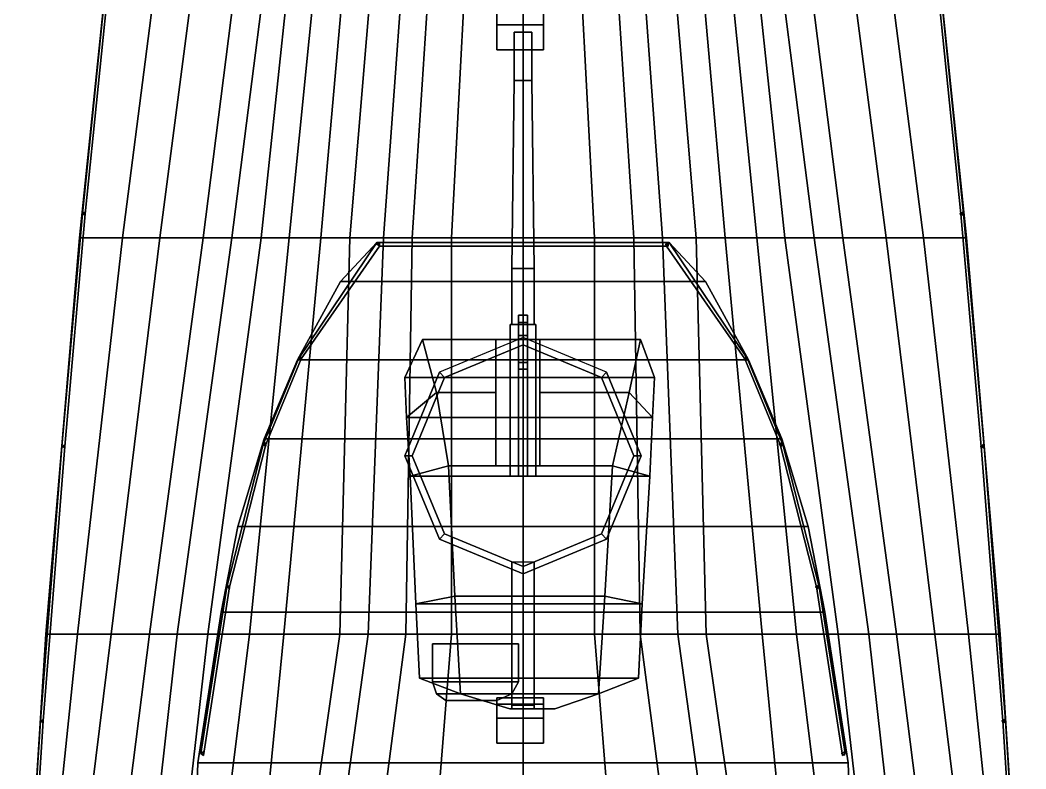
# Model space of a CAD drawing. Header units: millimetres. Extents: x -6 to 6, y -93 to 86.
# Drawn here: x -5.4 to 5.4, y 28.47 to 36.52 of the extents above; entities that cross this region are included whole.
import ezdxf

# ---------------------------------------------------------------- set-up
doc = ezdxf.new("R2010")
doc.units = ezdxf.units.MM
for name, color, linetype in [('gun', 1, 'Continuous'), ('railings', 6, 'Continuous'), ('sleeve', 5, 'Continuous'), ('turret', 2, 'Continuous')]:
    doc.layers.add(name, color=color, linetype=linetype)

msp = doc.modelspace()

# ---------------------------------------------------------------- linework, layer by layer
for points in [[(-4.317, 38.469, 5.291), (-3.747, 38.469, 4.002), (-4.301, 34.182, 4.002), (-4.762, 34.182, 5.058)], [(4.317, 38.469, 5.291), (-4.317, 38.469, 5.291), (-4.762, 34.182, 5.058), (4.762, 34.182, 5.058)], [(-3.747, 38.469, 4.002), (-3.339, 38.469, 2.879), (-3.898, 34.182, 2.879), (-4.301, 34.182, 4.002)], [(-3.339, 38.469, 2.879), (-2.888, 38.469, 1.285), (-3.432, 34.182, 1.285), (-3.898, 34.182, 2.879)], [(-2.888, 38.469, 1.285), (-2.578, 38.469, -0.066), (-3.126, 34.182, -0.066), (-3.432, 34.182, 1.285)], [(-2.578, 38.469, -0.066), (-2.355, 38.469, -0.987), (-2.811, 34.182, -0.987), (-3.126, 34.182, -0.066)], [(-2.355, 38.469, -0.987), (-2.081, 38.469, -1.826), (-2.51, 34.182, -1.826), (-2.811, 34.182, -0.987)], [(-2.081, 38.469, -1.826), (-1.791, 38.469, -2.421), (-2.169, 34.182, -2.421), (-2.51, 34.182, -1.826)], [(-1.791, 38.469, -2.421), (-1.501, 38.469, -2.902), (-1.858, 34.182, -2.902), (-2.169, 34.182, -2.421)], [(-1.501, 38.469, -2.902), (-1.185, 38.469, -3.275), (-1.496, 34.182, -3.275), (-1.858, 34.182, -2.902)], [(-1.185, 38.469, -3.275), (-0.911, 38.469, -3.534), (-1.19, 34.182, -3.534), (-1.496, 34.182, -3.275)], [(-0.911, 38.469, -3.534), (-0.543, 38.469, -3.798), (-0.766, 34.182, -3.798), (-1.19, 34.182, -3.534)], [(0, 34.182, -3.974), (-0.766, 34.182, -3.798), (-0.543, 38.469, -3.798), (0, 38.469, -3.974)], [(0, 38.469, -3.974), (0.543, 38.469, -3.798), (0.766, 34.182, -3.798), (0, 34.182, -3.974)], [(1.19, 34.182, -3.534), (0.766, 34.182, -3.798), (0.543, 38.469, -3.798), (0.911, 38.469, -3.534)], [(1.496, 34.182, -3.275), (1.19, 34.182, -3.534), (0.911, 38.469, -3.534), (1.185, 38.469, -3.275)], [(1.858, 34.182, -2.902), (1.496, 34.182, -3.275), (1.185, 38.469, -3.275), (1.501, 38.469, -2.902)], [(2.169, 34.182, -2.421), (1.858, 34.182, -2.902), (1.501, 38.469, -2.902), (1.791, 38.469, -2.421)], [(2.51, 34.182, -1.826), (2.169, 34.182, -2.421), (1.791, 38.469, -2.421), (2.081, 38.469, -1.826)], [(2.811, 34.182, -0.987), (2.51, 34.182, -1.826), (2.081, 38.469, -1.826), (2.355, 38.469, -0.987)], [(3.126, 34.182, -0.066), (2.811, 34.182, -0.987), (2.355, 38.469, -0.987), (2.578, 38.469, -0.066)], [(3.432, 34.182, 1.285), (3.126, 34.182, -0.066), (2.578, 38.469, -0.066), (2.888, 38.469, 1.285)], [(3.898, 34.182, 2.879), (3.432, 34.182, 1.285), (2.888, 38.469, 1.285), (3.339, 38.469, 2.879)], [(4.301, 34.182, 4.002), (3.898, 34.182, 2.879), (3.339, 38.469, 2.879), (3.747, 38.469, 4.002)], [(4.762, 34.182, 5.058), (4.301, 34.182, 4.002), (3.747, 38.469, 4.002), (4.317, 38.469, 5.291)], [(-4.7, 34.457, 5.07), (-4.73, 34.44, 5.07), (-4.73, 34.44, 6.07), (-4.7, 34.457, 6.07)], [(-4.7, 34.423, 5.07), (-4.7, 34.457, 5.07), (-4.7, 34.457, 6.07), (-4.7, 34.423, 6.07)], [(4.72, 34.457, 5.07), (4.69, 34.44, 5.07), (4.69, 34.44, 6.07), (4.72, 34.457, 6.07)], [(4.72, 34.423, 5.07), (4.72, 34.457, 5.07), (4.72, 34.457, 6.07), (4.72, 34.423, 6.07)], [(-4.73, 34.44, 5.07), (-4.7, 34.423, 5.07), (-4.7, 34.423, 6.07), (-4.73, 34.44, 6.07)], [(4.69, 34.44, 5.07), (4.72, 34.423, 5.07), (4.72, 34.423, 6.07), (4.69, 34.44, 6.07)], [(-4.762, 34.182, 5.058), (-4.301, 34.182, 4.002), (-4.783, 29.924, 4.002), (-5.124, 29.924, 4.846)], [(4.762, 34.182, 5.058), (-4.762, 34.182, 5.058), (-5.124, 29.924, 4.846), (5.124, 29.924, 4.846)], [(-4.301, 34.182, 4.002), (-3.898, 34.182, 2.879), (-4.42, 29.924, 2.879), (-4.783, 29.924, 4.002)], [(-3.898, 34.182, 2.879), (-3.432, 34.182, 1.285), (-4.011, 29.924, 1.285), (-4.42, 29.924, 2.879)], [(-3.432, 34.182, 1.285), (-3.126, 34.182, -0.066), (-3.711, 29.924, -0.066), (-4.011, 29.924, 1.285)], [(-3.126, 34.182, -0.066), (-2.811, 34.182, -0.987), (-3.385, 29.924, -0.987), (-3.711, 29.924, -0.066)], [(-2.811, 34.182, -0.987), (-2.51, 34.182, -1.826), (-2.935, 29.924, -1.826), (-3.385, 29.924, -0.987)], [(-2.51, 34.182, -1.826), (-2.169, 34.182, -2.421), (-2.567, 29.924, -2.421), (-2.935, 29.924, -1.826)], [(-2.169, 34.182, -2.421), (-1.858, 34.182, -2.902), (-1.967, 29.924, -3.027), (-2.567, 29.924, -2.421)], [(-1.858, 34.182, -2.902), (-1.496, 34.182, -3.275), (-1.661, 29.924, -3.275), (-1.967, 29.924, -3.027)], [(-1.57, 34.13, 7.11), (-1.57, 34.13, 5.05), (-1.96, 33.71, 5.03), (-1.96, 33.71, 7.11)], [(1.96, 33.71, 7.11), (1.57, 34.13, 7.11), (-1.57, 34.13, 7.11), (-1.96, 33.71, 7.11)], [(-1.496, 34.182, -3.275), (-1.19, 34.182, -3.534), (-1.258, 29.924, -3.534), (-1.661, 29.924, -3.275)], [(1.57, 34.13, 7.11), (1.57, 34.13, 5.05), (-1.57, 34.13, 5.05), (-1.57, 34.13, 7.11)], [(-1.54, 34.127, 7.11), (-1.57, 34.11, 7.11), (-1.57, 34.11, 8.11), (-1.54, 34.127, 8.11)], [(-1.54, 34.093, 7.11), (-1.54, 34.127, 7.11), (-1.54, 34.127, 8.11), (-1.54, 34.093, 8.11)], [(-1.19, 34.182, -3.534), (-0.766, 34.182, -3.798), (-0.766, 29.924, -3.798), (-1.258, 29.924, -3.534)], [(0, 29.924, -3.974), (-0.766, 29.924, -3.798), (-0.766, 34.182, -3.798), (0, 34.182, -3.974)], [(0, 34.182, -3.974), (0.766, 34.182, -3.798), (0.766, 29.924, -3.798), (0, 29.924, -3.974)], [(1.258, 29.924, -3.534), (0.766, 29.924, -3.798), (0.766, 34.182, -3.798), (1.19, 34.182, -3.534)], [(1.661, 29.924, -3.275), (1.258, 29.924, -3.534), (1.19, 34.182, -3.534), (1.496, 34.182, -3.275)], [(1.967, 29.924, -3.027), (1.661, 29.924, -3.275), (1.496, 34.182, -3.275), (1.858, 34.182, -2.902)], [(1.56, 34.127, 7.11), (1.53, 34.11, 7.11), (1.53, 34.11, 8.11), (1.56, 34.127, 8.11)], [(1.56, 34.093, 7.11), (1.56, 34.127, 7.11), (1.56, 34.127, 8.11), (1.56, 34.093, 8.11)], [(1.96, 33.71, 5.03), (1.57, 34.13, 5.05), (1.57, 34.13, 7.11), (1.96, 33.71, 7.11)], [(2.567, 29.924, -2.421), (1.967, 29.924, -3.027), (1.858, 34.182, -2.902), (2.169, 34.182, -2.421)], [(2.935, 29.924, -1.826), (2.567, 29.924, -2.421), (2.169, 34.182, -2.421), (2.51, 34.182, -1.826)], [(3.385, 29.924, -0.987), (2.935, 29.924, -1.826), (2.51, 34.182, -1.826), (2.811, 34.182, -0.987)], [(3.711, 29.924, -0.066), (3.385, 29.924, -0.987), (2.811, 34.182, -0.987), (3.126, 34.182, -0.066)], [(4.011, 29.924, 1.285), (3.711, 29.924, -0.066), (3.126, 34.182, -0.066), (3.432, 34.182, 1.285)], [(4.42, 29.924, 2.879), (4.011, 29.924, 1.285), (3.432, 34.182, 1.285), (3.898, 34.182, 2.879)], [(4.783, 29.924, 4.002), (4.42, 29.924, 2.879), (3.898, 34.182, 2.879), (4.301, 34.182, 4.002)], [(5.124, 29.924, 4.846), (4.783, 29.924, 4.002), (4.301, 34.182, 4.002), (4.762, 34.182, 5.058)], [(-1.57, 34.11, 7.11), (-1.54, 34.093, 7.11), (-1.54, 34.093, 8.11), (-1.57, 34.11, 8.11)], [(1.53, 34.11, 7.11), (1.56, 34.093, 7.11), (1.56, 34.093, 8.11), (1.53, 34.11, 8.11)], [(2.42, 32.87, 7.11), (1.96, 33.71, 7.11), (-1.96, 33.71, 7.11), (-2.42, 32.87, 7.11)], [(-1.96, 33.71, 7.11), (-1.96, 33.71, 5.03), (-2.42, 32.87, 4.99), (-2.42, 32.87, 7.11)], [(2.42, 32.87, 4.99), (1.96, 33.71, 5.03), (1.96, 33.71, 7.11), (2.42, 32.87, 7.11)], [(2.78, 32.02, 7.11), (2.42, 32.87, 7.11), (-2.42, 32.87, 7.11), (-2.78, 32.02, 7.11)], [(-2.42, 32.87, 7.11), (-2.42, 32.87, 4.99), (-2.78, 32.02, 4.95), (-2.78, 32.02, 7.11)], [(-2.38, 32.897, 7.11), (-2.41, 32.88, 7.11), (-2.41, 32.88, 8.11), (-2.38, 32.897, 8.11)], [(-2.41, 32.88, 7.11), (-2.38, 32.863, 7.11), (-2.38, 32.863, 8.11), (-2.41, 32.88, 8.11)], [(-2.38, 32.863, 7.11), (-2.38, 32.897, 7.11), (-2.38, 32.897, 8.11), (-2.38, 32.863, 8.11)], [(2.4, 32.897, 7.11), (2.37, 32.88, 7.11), (2.37, 32.88, 8.11), (2.4, 32.897, 8.11)], [(2.37, 32.88, 7.11), (2.4, 32.863, 7.11), (2.4, 32.863, 8.11), (2.37, 32.88, 8.11)], [(2.4, 32.863, 7.11), (2.4, 32.897, 7.11), (2.4, 32.897, 8.11), (2.4, 32.863, 8.11)], [(2.78, 32.02, 4.95), (2.42, 32.87, 4.99), (2.42, 32.87, 7.11), (2.78, 32.02, 7.11)], [(-0.898, 32.738, 7.11), (-1.27, 31.84, 7.08), (-1.27, 31.84, 7.11), (-0.898, 32.738, 7.11)], [(1.27, 31.84, 7.08), (0.898, 32.738, 7.11), (0.898, 32.738, 7.11), (1.27, 31.84, 7.11)], [(3.06, 31.08, 7.04), (2.78, 32.02, 7.11), (-2.78, 32.02, 7.11), (-3.06, 31.08, 7.04)], [(-2.78, 32.02, 7.11), (-2.78, 32.02, 4.95), (-3.06, 31.08, 4.9), (-3.06, 31.08, 7.04)], [(-2.76, 31.977, 7.1), (-2.79, 31.96, 7.1), (-2.79, 31.96, 8.1), (-2.76, 31.977, 8.1)], [(-2.79, 31.96, 7.1), (-2.76, 31.943, 7.1), (-2.76, 31.943, 8.1), (-2.79, 31.96, 8.1)], [(-2.76, 31.943, 7.1), (-2.76, 31.977, 7.1), (-2.76, 31.977, 8.1), (-2.76, 31.943, 8.1)], [(2.78, 31.977, 7.1), (2.75, 31.96, 7.1), (2.75, 31.96, 8.1), (2.78, 31.977, 8.1)], [(2.75, 31.96, 7.1), (2.78, 31.943, 7.1), (2.78, 31.943, 8.1), (2.75, 31.96, 8.1)], [(3.06, 31.08, 4.9), (2.78, 32.02, 4.95), (2.78, 32.02, 7.11), (3.06, 31.08, 7.04)], [(2.78, 31.943, 7.1), (2.78, 31.977, 7.1), (2.78, 31.977, 8.1), (2.78, 31.943, 8.1)], [(-4.92, 31.957, 4.94), (-4.95, 31.94, 4.94), (-4.95, 31.94, 5.94), (-4.92, 31.957, 5.94)], [(-4.95, 31.94, 4.94), (-4.92, 31.923, 4.94), (-4.92, 31.923, 5.94), (-4.95, 31.94, 5.94)], [(-4.92, 31.923, 4.94), (-4.92, 31.957, 4.94), (-4.92, 31.957, 5.94), (-4.92, 31.923, 5.94)], [(4.94, 31.957, 4.94), (4.91, 31.94, 4.94), (4.91, 31.94, 5.94), (4.94, 31.957, 5.94)], [(4.91, 31.94, 4.94), (4.94, 31.923, 4.94), (4.94, 31.923, 5.94), (4.91, 31.94, 5.94)], [(4.94, 31.923, 4.94), (4.94, 31.957, 4.94), (4.94, 31.957, 5.94), (4.94, 31.923, 5.94)], [(-1.27, 31.84, 7.08), (-0.898, 30.942, 7.03), (-0.898, 30.942, 7.11), (-1.27, 31.84, 7.11)], [(0.898, 30.942, 7.03), (1.27, 31.84, 7.08), (1.27, 31.84, 7.11), (0.898, 30.942, 7.11)], [(3.24, 30.16, 7), (3.06, 31.08, 7.04), (-3.06, 31.08, 7.04), (-3.24, 30.16, 7)], [(-3.06, 31.08, 7.04), (-3.06, 31.08, 4.9), (-3.24, 30.16, 4.85), (-3.24, 30.16, 7)], [(3.24, 30.16, 4.85), (3.06, 31.08, 4.9), (3.06, 31.08, 7.04), (3.24, 30.16, 7)], [(-0.898, 30.942, 7.03), (0, 30.57, 7.01), (0, 30.57, 7.11), (-0.898, 30.942, 7.11)], [(0, 30.57, 7.01), (0.898, 30.942, 7.03), (0.898, 30.942, 7.11), (0, 30.57, 7.11)], [(-3.15, 30.447, 7.01), (-3.18, 30.43, 7.01), (-3.18, 30.43, 8.01), (-3.15, 30.447, 8.01)], [(-3.18, 30.43, 7.01), (-3.15, 30.413, 7.01), (-3.15, 30.413, 8.01), (-3.18, 30.43, 8.01)], [(-3.15, 30.413, 7.01), (-3.15, 30.447, 7.01), (-3.15, 30.447, 8.01), (-3.15, 30.413, 8.01)], [(3.17, 30.447, 7.01), (3.14, 30.43, 7.01), (3.14, 30.43, 8.01), (3.17, 30.447, 8.01)], [(3.14, 30.43, 7.01), (3.17, 30.413, 7.01), (3.17, 30.413, 8.01), (3.14, 30.43, 8.01)], [(3.17, 30.413, 7.01), (3.17, 30.447, 7.01), (3.17, 30.447, 8.01), (3.17, 30.413, 8.01)], [(3.49, 28.54, 6.92), (3.24, 30.16, 7), (-3.24, 30.16, 7), (-3.49, 28.54, 6.92)], [(-3.24, 30.16, 7), (-3.24, 30.16, 4.85), (-3.49, 28.54, 4.78), (-3.49, 28.54, 6.92)], [(3.49, 28.54, 4.78), (3.24, 30.16, 4.85), (3.24, 30.16, 7), (3.49, 28.54, 6.92)], [(-5.124, 29.924, 4.846), (-4.783, 29.924, 4.002), (-5.233, 25.577, 3.469), (-5.399, 25.577, 4.649)], [(5.124, 29.924, 4.846), (-5.124, 29.924, 4.846), (-5.399, 25.577, 4.649), (5.399, 25.577, 4.649)], [(-4.783, 29.924, 4.002), (-4.42, 29.924, 2.879), (-4.959, 25.577, 1.963), (-5.233, 25.577, 3.469)], [(-4.42, 29.924, 2.879), (-4.011, 29.924, 1.285), (-4.56, 25.577, 0.4), (-4.959, 25.577, 1.963)], [(-4.011, 29.924, 1.285), (-3.711, 29.924, -0.066), (-4.198, 25.577, -0.708), (-4.56, 25.577, 0.4)], [(-3.711, 29.924, -0.066), (-3.385, 29.924, -0.987), (-3.877, 25.577, -1.432), (-4.198, 25.577, -0.708)], [(-3.385, 29.924, -0.987), (-2.935, 29.924, -1.826), (-3.478, 25.577, -2.111), (-3.877, 25.577, -1.432)], [(-2.935, 29.924, -1.826), (-2.567, 29.924, -2.421), (-2.992, 25.577, -2.67), (-3.478, 25.577, -2.111)], [(-2.567, 29.924, -2.421), (-1.967, 29.924, -3.027), (-2.588, 25.577, -3.027), (-2.992, 25.577, -2.67)], [(-1.967, 29.924, -3.027), (-1.661, 29.924, -3.275), (-2.262, 25.577, -3.275), (-2.588, 25.577, -3.027)], [(-1.661, 29.924, -3.275), (-1.258, 29.924, -3.534), (-1.827, 25.577, -3.534), (-2.262, 25.577, -3.275)], [(-1.258, 29.924, -3.534), (-0.766, 29.924, -3.798), (-1.113, 25.577, -3.798), (-1.827, 25.577, -3.534)], [(0, 25.577, -3.974), (-1.113, 25.577, -3.798), (-0.766, 29.924, -3.798), (0, 29.924, -3.974)], [(0, 29.924, -3.974), (0.766, 29.924, -3.798), (1.113, 25.577, -3.798), (0, 25.577, -3.974)], [(1.827, 25.577, -3.534), (1.113, 25.577, -3.798), (0.766, 29.924, -3.798), (1.258, 29.924, -3.534)], [(2.262, 25.577, -3.275), (1.827, 25.577, -3.534), (1.258, 29.924, -3.534), (1.661, 29.924, -3.275)], [(2.588, 25.577, -3.027), (2.262, 25.577, -3.275), (1.661, 29.924, -3.275), (1.967, 29.924, -3.027)], [(2.992, 25.577, -2.67), (2.588, 25.577, -3.027), (1.967, 29.924, -3.027), (2.567, 29.924, -2.421)], [(3.478, 25.577, -2.111), (2.992, 25.577, -2.67), (2.567, 29.924, -2.421), (2.935, 29.924, -1.826)], [(3.877, 25.577, -1.432), (3.478, 25.577, -2.111), (2.935, 29.924, -1.826), (3.385, 29.924, -0.987)], [(4.198, 25.577, -0.708), (3.877, 25.577, -1.432), (3.385, 29.924, -0.987), (3.711, 29.924, -0.066)], [(4.56, 25.577, 0.4), (4.198, 25.577, -0.708), (3.711, 29.924, -0.066), (4.011, 29.924, 1.285)], [(4.959, 25.577, 1.963), (4.56, 25.577, 0.4), (4.011, 29.924, 1.285), (4.42, 29.924, 2.879)], [(5.233, 25.577, 3.469), (4.959, 25.577, 1.963), (4.42, 29.924, 2.879), (4.783, 29.924, 4.002)], [(5.399, 25.577, 4.649), (5.233, 25.577, 3.469), (4.783, 29.924, 4.002), (5.124, 29.924, 4.846)], [(-5.15, 29.007, 4.8), (-5.18, 28.99, 4.8), (-5.18, 28.99, 5.8), (-5.15, 29.007, 5.8)], [(-5.18, 28.99, 4.8), (-5.15, 28.973, 4.8), (-5.15, 28.973, 5.8), (-5.18, 28.99, 5.8)], [(-5.15, 28.973, 4.8), (-5.15, 29.007, 4.8), (-5.15, 29.007, 5.8), (-5.15, 28.973, 5.8)], [(5.17, 29.007, 4.8), (5.14, 28.99, 4.8), (5.14, 28.99, 5.8), (5.17, 29.007, 5.8)], [(5.14, 28.99, 4.8), (5.17, 28.973, 4.8), (5.17, 28.973, 5.8), (5.14, 28.99, 5.8)], [(5.17, 28.973, 4.8), (5.17, 29.007, 4.8), (5.17, 29.007, 5.8), (5.17, 28.973, 5.8)], [(-3.43, 28.657, 6.92), (-3.46, 28.64, 6.92), (-3.46, 28.64, 7.92), (-3.43, 28.657, 7.92)], [(-3.46, 28.64, 6.92), (-3.43, 28.623, 6.92), (-3.43, 28.623, 7.92), (-3.46, 28.64, 7.92)], [(-3.43, 28.623, 6.92), (-3.43, 28.657, 6.92), (-3.43, 28.657, 7.92), (-3.43, 28.623, 7.92)], [(3.45, 28.657, 6.92), (3.42, 28.64, 6.92), (3.42, 28.64, 7.92), (3.45, 28.657, 7.92)], [(3.42, 28.64, 6.92), (3.45, 28.623, 6.92), (3.45, 28.623, 7.92), (3.42, 28.64, 7.92)], [(3.45, 28.623, 6.92), (3.45, 28.657, 6.92), (3.45, 28.657, 7.92), (3.45, 28.623, 7.92)], [(3.6, 25.32, 6.73), (3.49, 28.54, 6.92), (-3.49, 28.54, 6.92), (-3.6, 25.32, 6.73)], [(-3.49, 28.54, 6.92), (-3.49, 28.54, 4.78), (-3.6, 25.32, 4.63), (-3.6, 25.32, 6.73)], [(3.6, 25.32, 4.63), (3.49, 28.54, 4.78), (3.49, 28.54, 6.92), (3.6, 25.32, 6.73)]]:
    msp.add_3dface(points)
at = {"layer": 'gun'}
for points in [[(0, 36.39, 9.1), (-0.095, 36.39, 9.045), (-0.095, 35.87, 9.045), (0, 35.87, 9.1)], [(-0.095, 36.39, 9.045), (-0.095, 36.39, 8.935), (-0.095, 35.87, 8.935), (-0.095, 35.87, 9.045)], [(-0.095, 36.39, 8.935), (0, 36.39, 8.88), (0, 35.87, 8.88), (-0.095, 35.87, 8.935)], [(0.095, 36.39, 9.045), (-0.095, 36.39, 8.935), (-0.095, 36.39, 9.045), (0, 36.39, 9.1)], [(0.095, 36.39, 8.935), (0, 36.39, 8.88), (-0.095, 36.39, 8.935), (0.095, 36.39, 9.045)], [(0, 36.39, 8.88), (0.095, 36.39, 8.935), (0.095, 35.87, 8.935), (0, 35.87, 8.88)], [(0.095, 36.39, 9.045), (0, 36.39, 9.1), (0, 35.87, 9.1), (0.095, 35.87, 9.045)], [(0.095, 36.39, 8.935), (0.095, 36.39, 9.045), (0.095, 35.87, 9.045), (0.095, 35.87, 8.935)], [(0, 35.87, 9.1), (-0.095, 35.87, 9.045), (-0.121, 33.85, 9.06), (0, 33.85, 9.13)], [(-0.095, 35.87, 9.045), (-0.095, 35.87, 8.935), (-0.121, 33.85, 8.92), (-0.121, 33.85, 9.06)], [(-0.095, 35.87, 8.935), (0, 35.87, 8.88), (0, 33.85, 8.85), (-0.121, 33.85, 8.92)], [(0, 35.87, 8.88), (0.095, 35.87, 8.935), (0.121, 33.85, 8.92), (0, 33.85, 8.85)], [(0.095, 35.87, 9.045), (0, 35.87, 9.1), (0, 33.85, 9.13), (0.121, 33.85, 9.06)], [(0.095, 35.87, 8.935), (0.095, 35.87, 9.045), (0.121, 33.85, 9.06), (0.121, 33.85, 8.92)], [(0, 33.85, 9.13), (-0.121, 33.85, 9.06), (-0.121, 33.25, 9.06), (0, 33.25, 9.13)], [(-0.121, 33.85, 9.06), (-0.121, 33.85, 8.92), (-0.121, 33.25, 8.92), (-0.121, 33.25, 9.06)], [(-0.121, 33.85, 8.92), (0, 33.85, 8.85), (0, 33.25, 8.85), (-0.121, 33.25, 8.92)], [(0, 33.85, 8.85), (0.121, 33.85, 8.92), (0.121, 33.25, 8.92), (0, 33.25, 8.85)], [(0.121, 33.85, 9.06), (0, 33.85, 9.13), (0, 33.25, 9.13), (0.121, 33.25, 9.06)], [(0.121, 33.85, 8.92), (0.121, 33.85, 9.06), (0.121, 33.25, 9.06), (0.121, 33.25, 8.92)], [(0, 33.25, 9.15), (-0.139, 33.25, 9.07), (-0.139, 31.62, 9.07), (0, 31.62, 9.15)], [(-0.139, 33.25, 9.07), (-0.139, 33.25, 8.91), (-0.139, 31.62, 8.91), (-0.139, 31.62, 9.07)], [(-0.139, 33.25, 8.91), (0, 33.25, 8.83), (0, 31.62, 8.83), (-0.139, 31.62, 8.91)], [(0.139, 33.25, 8.91), (0, 33.25, 8.83), (-0.139, 33.25, 8.91), (0.139, 33.25, 9.07)], [(0.139, 33.25, 9.07), (-0.139, 33.25, 8.91), (-0.139, 33.25, 9.07), (0, 33.25, 9.15)], [(0, 33.25, 8.83), (0.139, 33.25, 8.91), (0.139, 31.62, 8.91), (0, 31.62, 8.83)], [(0.139, 33.25, 9.07), (0, 33.25, 9.15), (0, 31.62, 9.15), (0.139, 31.62, 9.07)], [(0.139, 33.25, 8.91), (0.139, 33.25, 9.07), (0.139, 31.62, 9.07), (0.139, 31.62, 8.91)]]:
    msp.add_3dface(points, dxfattribs=at)
at = {"layer": 'railings'}
for points in [[(-4.73, 34.44, 6.07), (-4.45, 37.18, 6.22), (-4.42, 37.18, 6.22), (-4.7, 34.44, 6.07)], [(-4.7, 34.44, 6.07), (-4.42, 37.18, 6.22), (-4.45, 37.18, 6.22), (-4.73, 34.44, 6.07)], [(4.73, 34.44, 6.07), (4.45, 37.18, 6.22), (4.42, 37.18, 6.22), (4.7, 34.44, 6.07)], [(4.7, 34.44, 6.07), (4.42, 37.18, 6.22), (4.45, 37.18, 6.22), (4.73, 34.44, 6.07)], [(-4.92, 31.94, 5.94), (-4.7, 34.44, 6.07), (-4.73, 34.44, 6.07), (-4.95, 31.94, 5.94)], [(-4.95, 31.94, 5.94), (-4.73, 34.44, 6.07), (-4.7, 34.44, 6.07), (-4.92, 31.94, 5.94)], [(4.95, 31.94, 5.94), (4.73, 34.44, 6.07), (4.7, 34.44, 6.07), (4.92, 31.94, 5.94)], [(4.92, 31.94, 5.94), (4.7, 34.44, 6.07), (4.73, 34.44, 6.07), (4.95, 31.94, 5.94)], [(-2.41, 32.88, 8.11), (-1.57, 34.13, 8.11), (-1.54, 34.09, 8.11), (-2.38, 32.88, 8.11)], [(-2.38, 32.88, 8.11), (-1.54, 34.09, 8.11), (-1.57, 34.13, 8.11), (-2.41, 32.88, 8.11)], [(-1.57, 34.13, 8.11), (1.56, 34.13, 8.11), (1.56, 34.09, 8.11), (-1.54, 34.09, 8.11)], [(-1.54, 34.09, 8.11), (1.56, 34.09, 8.11), (1.56, 34.13, 8.11), (-1.57, 34.13, 8.11)], [(2.38, 32.88, 8.11), (1.54, 34.09, 8.11), (1.57, 34.13, 8.11), (2.41, 32.88, 8.11)], [(2.41, 32.88, 8.11), (1.57, 34.13, 8.11), (1.54, 34.09, 8.11), (2.38, 32.88, 8.11)], [(-2.79, 31.96, 8.1), (-2.41, 32.88, 8.11), (-2.38, 32.88, 8.11), (-2.76, 31.96, 8.1)], [(-2.76, 31.96, 8.1), (-2.38, 32.88, 8.11), (-2.41, 32.88, 8.11), (-2.79, 31.96, 8.1)], [(2.79, 31.96, 8.1), (2.41, 32.88, 8.11), (2.38, 32.88, 8.11), (2.76, 31.96, 8.1)], [(2.76, 31.96, 8.1), (2.38, 32.88, 8.11), (2.41, 32.88, 8.11), (2.79, 31.96, 8.1)], [(-3.15, 30.43, 8.01), (-2.76, 31.96, 8.1), (-2.79, 31.96, 8.1), (-3.18, 30.43, 8.01)], [(-3.18, 30.43, 8.01), (-2.79, 31.96, 8.1), (-2.76, 31.96, 8.1), (-3.15, 30.43, 8.01)], [(3.18, 30.43, 8.01), (2.79, 31.96, 8.1), (2.76, 31.96, 8.1), (3.15, 30.43, 8.01)], [(3.15, 30.43, 8.01), (2.76, 31.96, 8.1), (2.79, 31.96, 8.1), (3.18, 30.43, 8.01)], [(-5.18, 28.99, 5.8), (-4.95, 31.94, 5.94), (-4.92, 31.94, 5.94), (-5.15, 28.99, 5.8)], [(-5.15, 28.99, 5.8), (-4.92, 31.94, 5.94), (-4.95, 31.94, 5.94), (-5.18, 28.99, 5.8)], [(5.15, 28.99, 5.8), (4.92, 31.94, 5.94), (4.95, 31.94, 5.94), (5.18, 28.99, 5.8)], [(5.18, 28.99, 5.8), (4.95, 31.94, 5.94), (4.92, 31.94, 5.94), (5.15, 28.99, 5.8)], [(-3.46, 28.64, 7.92), (-3.18, 30.43, 8.01), (-3.15, 30.43, 8.01), (-3.43, 28.62, 7.92)], [(-3.43, 28.62, 7.92), (-3.15, 30.43, 8.01), (-3.18, 30.43, 8.01), (-3.46, 28.64, 7.92)], [(3.43, 28.62, 7.92), (3.15, 30.43, 8.01), (3.18, 30.43, 8.01), (3.46, 28.64, 7.92)], [(3.46, 28.64, 7.92), (3.18, 30.43, 8.01), (3.15, 30.43, 8.01), (3.43, 28.62, 7.92)], [(-5.34, 26.01, 5.66), (-5.15, 28.99, 5.8), (-5.18, 28.99, 5.8), (-5.37, 26.01, 5.66)], [(-5.37, 26.01, 5.66), (-5.18, 28.99, 5.8), (-5.15, 28.99, 5.8), (-5.34, 26.01, 5.66)], [(5.37, 26.01, 5.66), (5.18, 28.99, 5.8), (5.15, 28.99, 5.8), (5.34, 26.01, 5.66)], [(5.34, 26.01, 5.66), (5.15, 28.99, 5.8), (5.18, 28.99, 5.8), (5.37, 26.01, 5.66)]]:
    msp.add_3dface(points, dxfattribs=at)
at = {"layer": 'sleeve'}
for points in [[(-0.05, 33.35, 9.23), (-0.05, 33.27, 9.32), (0.05, 33.27, 9.32), (0.05, 33.35, 9.23)], [(0.05, 33.35, 9.23), (0.05, 33.35, 9.1), (-0.05, 33.35, 9.1), (-0.05, 33.35, 9.23)], [(-0.05, 33.35, 9.1), (-0.05, 33.27, 9.1), (-0.05, 33.27, 9.32), (-0.05, 33.35, 9.23)], [(-0.05, 33.27, 9.32), (-0.05, 33.13, 9.32), (0.05, 33.13, 9.32), (0.05, 33.27, 9.32)], [(-0.05, 33.27, 9.1), (-0.05, 33.13, 9.1), (-0.05, 33.13, 9.32), (-0.05, 33.27, 9.32)], [(0.05, 33.27, 9.32), (0.05, 33.27, 9.1), (0.05, 33.35, 9.1), (0.05, 33.35, 9.23)], [(0.05, 33.13, 9.32), (0.05, 33.13, 9.1), (0.05, 33.27, 9.1), (0.05, 33.27, 9.32)], [(-0.05, 33.13, 9.3), (-0.05, 32.84, 9.3), (0.05, 32.84, 9.3), (0.05, 33.13, 9.3)], [(-0.05, 33.13, 9.1), (-0.05, 32.84, 9.1), (-0.05, 32.84, 9.3), (-0.05, 33.13, 9.3)], [(-0.05, 33.13, 9.32), (-0.05, 33.13, 9.3), (0.05, 33.13, 9.3), (0.05, 33.13, 9.32)], [(0.05, 32.84, 9.3), (0.05, 32.84, 9.1), (0.05, 33.13, 9.1), (0.05, 33.13, 9.3)], [(-0.05, 32.84, 9.3), (-0.05, 32.77, 9.23), (0.05, 32.77, 9.23), (0.05, 32.84, 9.3)], [(-0.05, 32.84, 9.1), (-0.05, 32.77, 9.1), (-0.05, 32.77, 9.23), (-0.05, 32.84, 9.3)], [(0.05, 32.77, 9.23), (0.05, 32.77, 9.1), (0.05, 32.84, 9.1), (0.05, 32.84, 9.3)], [(-0.05, 32.77, 9.23), (-0.05, 31.62, 9.23), (0.05, 31.62, 9.23), (0.05, 32.77, 9.23)], [(-0.05, 32.77, 9.1), (-0.05, 31.62, 9.1), (-0.05, 31.62, 9.23), (-0.05, 32.77, 9.23)], [(0.05, 31.62, 9.23), (0.05, 31.62, 9.1), (0.05, 32.77, 9.1), (0.05, 32.77, 9.23)]]:
    msp.add_3dface(points, dxfattribs=at)
at = {"layer": 'turret'}
for points in [[(-0.28, 36.69, 7.21), (-0.28, 36.2, 6.21), (-0.28, 36.47, 7.07), (-0.28, 36.62, 7.22)], [(-0.28, 36.69, 5.73), (-0.28, 36.2, 5.73), (-0.28, 36.2, 6.21), (-0.28, 36.69, 7.21)], [(0.22, 36.69, 5.73), (0.22, 36.2, 5.73), (-0.28, 36.2, 5.73), (-0.28, 36.69, 5.73)], [(-0.28, 36.62, 7.22), (-0.28, 36.47, 7.07), (0.22, 36.47, 7.07), (0.22, 36.62, 7.22)], [(0.22, 36.47, 7.07), (0.22, 36.2, 6.21), (0.22, 36.69, 7.21), (0.22, 36.62, 7.22)], [(0.22, 36.2, 6.21), (0.22, 36.2, 5.73), (0.22, 36.69, 5.73), (0.22, 36.69, 7.21)], [(-0.28, 36.47, 7.07), (-0.28, 36.2, 6.21), (0.22, 36.2, 6.21), (0.22, 36.47, 7.07)], [(-0.28, 36.2, 6.21), (-0.28, 36.2, 5.73), (0.22, 36.2, 5.73), (0.22, 36.2, 6.21)], [(1.26, 33.09, 7.57), (1.41, 32.68, 7.57), (-1.27, 32.68, 7.57), (-1.08, 33.09, 7.57)], [(-1.27, 32.68, 8.47), (-1.25, 32.25, 9.21), (-0.93, 32.52, 9.54), (-1.08, 33.09, 8.57)], [(-1.27, 32.68, 7.57), (-1.27, 32.68, 8.47), (-1.08, 33.09, 8.57), (-1.08, 33.09, 7.57)], [(-0.93, 32.52, 9.54), (-0.29, 32.52, 9.54), (-0.29, 33.09, 8.57), (-1.08, 33.09, 8.57)], [(-1.08, 33.09, 8.57), (1.26, 33.09, 8.57), (1.26, 33.09, 7.57), (-1.08, 33.09, 7.57)], [(-0.841, 32.681, 7.23), (0, 33.03, 7.23), (0, 33.11, 7.11), (-0.898, 32.738, 7.11)], [(-0.29, 32.52, 9.54), (-0.29, 31.73, 9.75), (-0.29, 31.73, 8.57), (-0.29, 33.09, 8.57)], [(-0.29, 31.73, 8.57), (0.18, 31.73, 8.57), (0.18, 33.09, 8.57), (-0.29, 33.09, 8.57)], [(0, 33.03, 7.23), (0.841, 32.681, 7.23), (0.898, 32.738, 7.11), (0, 33.11, 7.11)], [(0.18, 32.52, 9.54), (0.18, 31.73, 9.75), (0.18, 31.73, 8.57), (0.18, 33.09, 8.57)], [(0.18, 32.52, 9.54), (1.14, 32.52, 9.54), (1.26, 33.09, 8.57), (0.18, 33.09, 8.57)], [(1.26, 33.09, 8.57), (1.14, 32.52, 9.54), (1.39, 32.25, 9.21), (1.41, 32.68, 8.47)], [(1.26, 33.09, 7.57), (1.26, 33.09, 8.57), (1.41, 32.68, 8.47), (1.41, 32.68, 7.57)], [(0, 33.03, 7.23), (-0.841, 32.681, 7.23), (-0.841, 32.681, 7.57), (0, 33.03, 7.57)], [(0.841, 32.681, 7.23), (0, 33.03, 7.23), (0, 33.03, 7.57), (0.841, 32.681, 7.57)], [(-1.19, 31.84, 7.23), (-0.841, 32.681, 7.23), (-0.898, 32.738, 7.11), (-1.27, 31.84, 7.11)], [(0.841, 32.681, 7.23), (1.19, 31.84, 7.23), (1.27, 31.84, 7.11), (0.898, 32.738, 7.11)], [(1.41, 32.68, 7.57), (1.39, 32.25, 7.57), (-1.25, 32.25, 7.57), (-1.27, 32.68, 7.57)], [(-1.27, 32.68, 7.57), (-1.25, 32.25, 7.57), (-1.25, 32.25, 9.21), (-1.27, 32.68, 8.47)], [(-0.841, 32.681, 7.23), (-1.19, 31.84, 7.23), (-1.19, 31.84, 7.57), (-0.841, 32.681, 7.57)], [(1.19, 31.84, 7.23), (0.841, 32.681, 7.23), (0.841, 32.681, 7.57), (1.19, 31.84, 7.57)], [(1.41, 32.68, 8.47), (1.39, 32.25, 9.21), (1.39, 32.25, 7.57), (1.41, 32.68, 7.57)], [(-1.25, 32.25, 9.21), (-1.21, 31.62, 9.38), (-0.8, 31.73, 9.75), (-0.93, 32.52, 9.54)], [(-0.8, 31.73, 9.75), (-0.29, 31.73, 9.75), (-0.29, 32.52, 9.54), (-0.93, 32.52, 9.54)], [(0.18, 31.73, 9.75), (0.96, 31.73, 9.75), (1.14, 32.52, 9.54), (0.18, 32.52, 9.54)], [(1.14, 32.52, 9.54), (0.96, 31.73, 9.75), (1.36, 31.62, 9.38), (1.39, 32.25, 9.21)], [(1.39, 32.25, 7.57), (1.36, 31.62, 7.57), (-1.21, 31.62, 7.57), (-1.25, 32.25, 7.57)], [(-1.25, 32.25, 7.57), (-1.21, 31.62, 7.57), (-1.21, 31.62, 9.38), (-1.25, 32.25, 9.21)], [(1.39, 32.25, 9.21), (1.36, 31.62, 9.38), (1.36, 31.62, 7.57), (1.39, 32.25, 7.57)], [(-0.841, 30.999, 7.23), (-1.19, 31.84, 7.23), (-1.27, 31.84, 7.11), (-0.898, 30.942, 7.11)], [(-1.19, 31.84, 7.23), (-0.841, 30.999, 7.23), (-0.841, 30.999, 7.57), (-1.19, 31.84, 7.57)], [(0.841, 30.999, 7.23), (1.19, 31.84, 7.23), (1.19, 31.84, 7.57), (0.841, 30.999, 7.57)], [(1.19, 31.84, 7.23), (0.841, 30.999, 7.23), (0.898, 30.942, 7.11), (1.27, 31.84, 7.11)], [(-1.21, 31.62, 9.38), (-1.15, 30.25, 9.61), (-0.73, 30.33, 10.01), (-0.8, 31.73, 9.75)], [(-0.73, 30.33, 10.01), (0.88, 30.33, 10.01), (0.96, 31.73, 9.75), (-0.8, 31.73, 9.75)], [(-0.29, 31.73, 9.75), (0.18, 31.73, 9.75), (0.18, 31.73, 8.57), (-0.29, 31.73, 8.57)], [(0.96, 31.73, 9.75), (0.88, 30.33, 10.01), (1.28, 30.25, 9.61), (1.36, 31.62, 9.38)], [(-1.21, 31.62, 7.57), (-1.15, 30.25, 7.57), (-1.15, 30.25, 9.61), (-1.21, 31.62, 9.38)], [(1.36, 31.62, 7.57), (1.28, 30.25, 7.57), (-1.15, 30.25, 7.57), (-1.21, 31.62, 7.57)], [(1.36, 31.62, 9.38), (1.28, 30.25, 9.61), (1.28, 30.25, 7.57), (1.36, 31.62, 7.57)], [(0, 30.65, 7.23), (-0.841, 30.999, 7.23), (-0.898, 30.942, 7.11), (0, 30.57, 7.11)], [(-0.841, 30.999, 7.23), (0, 30.65, 7.23), (0, 30.65, 7.57), (-0.841, 30.999, 7.57)], [(0, 30.65, 7.23), (0.841, 30.999, 7.23), (0.841, 30.999, 7.57), (0, 30.65, 7.57)], [(0.841, 30.999, 7.23), (0, 30.65, 7.23), (0, 30.57, 7.11), (0.898, 30.942, 7.11)], [(-0.12, 30.7, 7.3), (-0.12, 29.16, 7.48), (-0.12, 29.12, 7.57), (-0.12, 30.7, 7.57)], [(0.12, 30.7, 7.3), (0.12, 29.16, 7.48), (-0.12, 29.16, 7.48), (-0.12, 30.7, 7.3)], [(0.12, 29.12, 7.57), (0.12, 29.16, 7.48), (0.12, 30.7, 7.3), (0.12, 30.7, 7.57)], [(-1.15, 30.25, 9.61), (-1.11, 29.45, 9.61), (-0.67, 29.28, 10.01), (-0.73, 30.33, 10.01)], [(-1.15, 30.25, 7.57), (-1.11, 29.45, 7.57), (-1.11, 29.45, 9.61), (-1.15, 30.25, 9.61)], [(1.28, 30.25, 7.57), (1.24, 29.45, 7.57), (-1.11, 29.45, 7.57), (-1.15, 30.25, 7.57)], [(-0.67, 29.28, 10.01), (0.81, 29.28, 10.01), (0.88, 30.33, 10.01), (-0.73, 30.33, 10.01)], [(0.88, 30.33, 10.01), (0.81, 29.28, 10.01), (1.24, 29.45, 9.61), (1.28, 30.25, 9.61)], [(1.28, 30.25, 9.61), (1.24, 29.45, 9.61), (1.24, 29.45, 7.57), (1.28, 30.25, 7.57)], [(-0.97, 29.82, 10.7), (-0.05, 29.82, 10.7), (-0.05, 29.82, 10.01), (-0.97, 29.82, 9.78)], [(-0.97, 29.82, 9.78), (-0.97, 29.41, 9.78), (-0.97, 29.41, 10.7), (-0.97, 29.82, 10.7)], [(-0.97, 29.41, 10.7), (-0.05, 29.41, 10.7), (-0.05, 29.82, 10.7), (-0.97, 29.82, 10.7)], [(-0.05, 29.82, 10.7), (-0.05, 29.41, 10.7), (-0.05, 29.41, 10.01), (-0.05, 29.82, 10.01)], [(1.24, 29.45, 7.57), (0.81, 29.28, 7.57), (-0.67, 29.28, 7.57), (-1.11, 29.45, 7.57)], [(-0.97, 29.41, 9.78), (-0.93, 29.28, 9.81), (-0.93, 29.28, 10.7), (-0.97, 29.41, 10.7)], [(-0.93, 29.28, 10.7), (-0.12, 29.28, 10.7), (-0.05, 29.41, 10.7), (-0.97, 29.41, 10.7)], [(-0.05, 29.41, 10.7), (-0.12, 29.28, 10.7), (-0.12, 29.28, 10.01), (-0.05, 29.41, 10.01)], [(-0.93, 29.28, 9.81), (-0.83, 29.21, 9.91), (-0.83, 29.21, 10.7), (-0.93, 29.28, 10.7)], [(-0.83, 29.21, 10.7), (-0.28, 29.21, 10.7), (-0.12, 29.28, 10.7), (-0.93, 29.28, 10.7)], [(-0.67, 29.28, 7.57), (-0.14, 29.12, 7.57), (-0.14, 29.12, 10.01), (-0.67, 29.28, 10.01)], [(0.81, 29.28, 7.57), (0.34, 29.12, 7.57), (-0.14, 29.12, 7.57), (-0.67, 29.28, 7.57)], [(-0.14, 29.12, 10.01), (0.34, 29.12, 10.01), (0.81, 29.28, 10.01), (-0.67, 29.28, 10.01)], [(-0.12, 29.28, 10.7), (-0.28, 29.21, 10.7), (-0.28, 29.21, 10.01), (-0.12, 29.28, 10.01)], [(0.81, 29.28, 10.01), (0.34, 29.12, 10.01), (0.34, 29.12, 7.57), (0.81, 29.28, 7.57)], [(-0.83, 29.21, 9.91), (-0.28, 29.21, 10.01), (-0.28, 29.21, 10.7), (-0.83, 29.21, 10.7)], [(0.22, 29.17, 9.06), (0.22, 29.24, 9.05), (-0.28, 29.24, 9.05), (-0.28, 29.17, 9.06)], [(-0.28, 29.24, 9.05), (-0.28, 28.75, 8.05), (-0.28, 29.02, 8.91), (-0.28, 29.17, 9.06)], [(-0.28, 29.24, 7.57), (-0.28, 28.75, 7.57), (-0.28, 28.75, 8.05), (-0.28, 29.24, 9.05)], [(0.22, 29.24, 7.57), (0.22, 28.75, 7.57), (-0.28, 28.75, 7.57), (-0.28, 29.24, 7.57)], [(-0.28, 29.17, 9.06), (-0.28, 29.02, 8.91), (0.22, 29.02, 8.91), (0.22, 29.17, 9.06)], [(-0.12, 29.12, 7.57), (-0.12, 29.16, 7.48), (0.12, 29.16, 7.48), (0.12, 29.12, 7.57)], [(0.22, 29.02, 8.91), (0.22, 28.75, 8.05), (0.22, 29.24, 9.05), (0.22, 29.17, 9.06)], [(0.22, 28.75, 8.05), (0.22, 28.75, 7.57), (0.22, 29.24, 7.57), (0.22, 29.24, 9.05)], [(-0.14, 29.12, 7.57), (0.34, 29.12, 7.57), (0.34, 29.12, 10.01), (-0.14, 29.12, 10.01)], [(-0.28, 29.02, 8.91), (-0.28, 28.75, 8.05), (0.22, 28.75, 8.05), (0.22, 29.02, 8.91)], [(-0.28, 28.75, 8.05), (-0.28, 28.75, 7.57), (0.22, 28.75, 7.57), (0.22, 28.75, 8.05)]]:
    msp.add_3dface(points, dxfattribs=at)

doc.saveas('drawing.dxf')
